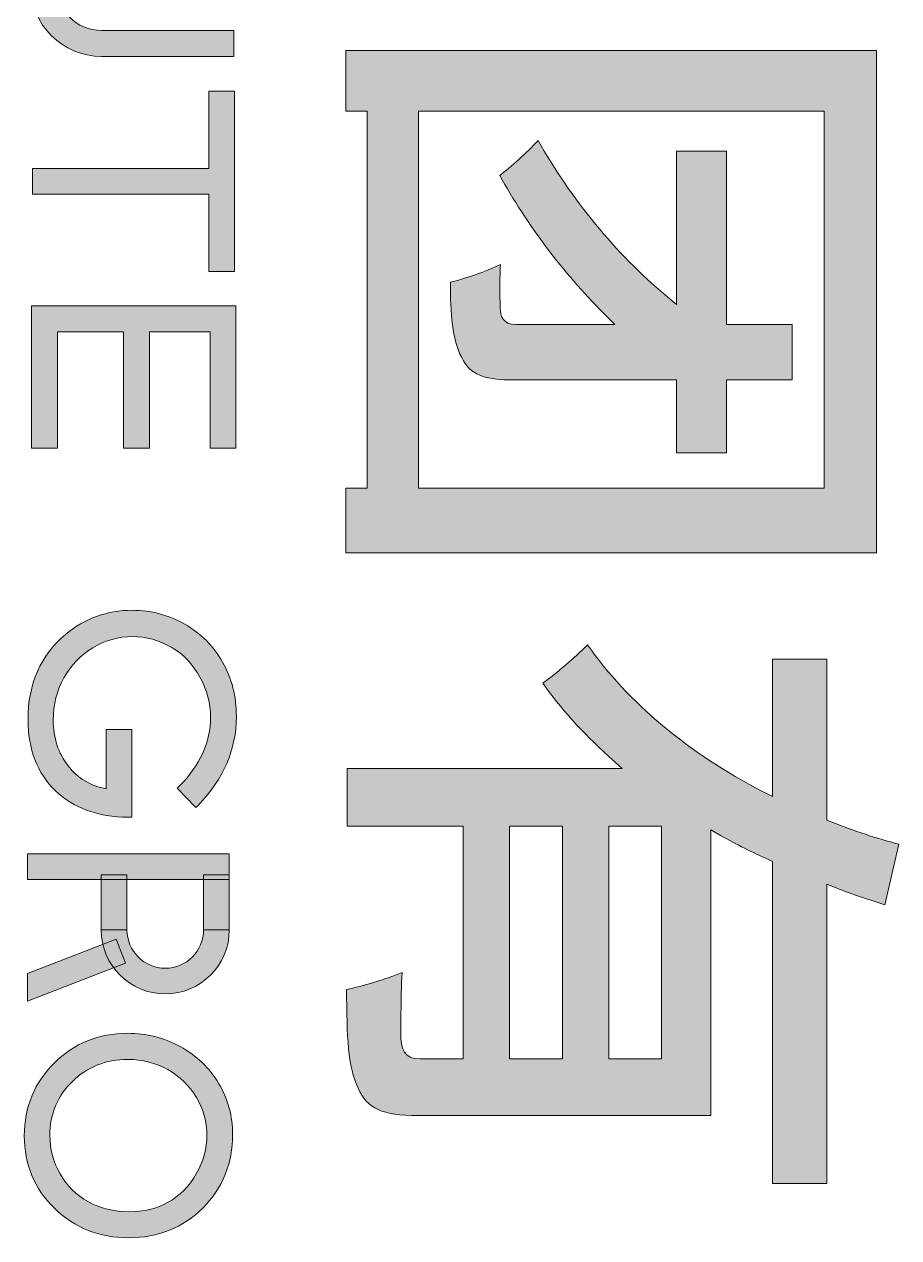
# Model space of a CAD drawing. Header units: millimetres. Extents: x 434053 to 1059003, y -2417481 to 936527.
# Drawn here: x 657309.9 to 657608.2, y -1956066.5 to -1955652.5 of the extents above; entities that cross this region are included whole.
import ezdxf

# ---------------------------------------------------------------- set-up
doc = ezdxf.new("R2010")
doc.units = ezdxf.units.MM
doc.header["$LTSCALE"] = 1000
doc.header["$MEASUREMENT"] = 0
doc.layers.add('_U+56FE_U+5C42 1', color=7, linetype='Continuous')
doc.layers.add('图框层', color=3, linetype='Continuous')

# ---------------------------------------------------------------- blocks, each defined once
blk = doc.blocks.new('asdfgafglogo2021h')
at = {"layer": '_U+56FE_U+5C42 1'}
h = blk.add_hatch(color=256, dxfattribs=at)
h.dxf.hatch_style = 2
edge = h.paths.add_edge_path()
edge.add_spline(control_points=[(397303.42, -17781.41), (397301.27, -17770.2), (397296.8, -17755.59), (397291.91, -17743.6), (397310.99, -17744.44), (397330.48, -17744.44), (397336.71, -17744.44), (397342.98, -17744.08), (397350.93, -17742.34), (397350.93, -17731.48), (397350.93, -17731.48), (397350.93, -17701.94), (397350.93, -17701.94), (397350.93, -17701.94), (397192.14, -17701.94), (397192.14, -17701.94), (397192.14, -17701.94), (397192.14, -17780.99), (397192.14, -17780.99), (397192.14, -17780.99), (397152.71, -17780.99), (397152.71, -17780.99), (397152.71, -17780.99), (397152.71, -17593.53), (397152.71, -17593.53), (397152.71, -17593.53), (397144.53, -17602.51), (397144.53, -17602.51), (397127.71, -17621), (397111.32, -17635.78), (397094.57, -17647.54), (397087.8, -17638.21), (397076.93, -17625.77), (397068.44, -17617.09), (397107.72, -17589.45), (397142.18, -17548.3), (397168.32, -17497.76), (397168.32, -17497.76), (397171.87, -17490.89), (397171.87, -17490.89), (397171.87, -17490.89), (397078.21, -17490.89), (397078.21, -17490.89), (397078.21, -17490.89), (397078.21, -17453.93), (397078.21, -17453.93), (397078.21, -17453.93), (397188.04, -17453.93), (397188.04, -17453.93), (397188.04, -17453.93), (397189.2, -17450.95), (397189.2, -17450.95), (397195.44, -17435.04), (397200.41, -17419.88), (397204.4, -17404.78), (397204.4, -17404.78), (397245.82, -17414.17), (397245.82, -17414.17), (397242.24, -17425.29), (397238.55, -17436.43), (397234.24, -17447.55), (397234.24, -17447.55), (397231.76, -17453.93), (397231.76, -17453.93), (397231.76, -17453.93), (397435.88, -17453.93), (397435.88, -17453.93), (397435.88, -17453.93), (397435.88, -17490.89), (397435.88, -17490.89), (397435.88, -17490.89), (397216.11, -17490.89), (397216.11, -17490.89), (397216.11, -17490.89), (397214.88, -17493.68), (397214.88, -17493.68), (397209.99, -17504.7), (397204.67, -17515.32), (397198.57, -17525.92), (397198.57, -17525.92), (397194.49, -17532.98), (397194.49, -17532.98), (397194.49, -17532.98), (397389.54, -17532.98), (397389.54, -17532.98), (397389.54, -17532.98), (397389.54, -17732.71), (397389.54, -17732.71), (397389.54, -17757.08), (397384.81, -17767.38), (397370.83, -17773.5), (397356.3, -17780.6), (397335.48, -17781.34), (397303.42, -17781.41)], knot_values=[0, 0, 0, 0, 1, 1, 1, 2, 2, 2, 3, 3, 3, 4, 4, 4, 5, 5, 5, 6, 6, 6, 7, 7, 7, 8, 8, 8, 9, 9, 9, 10, 10, 10, 11, 11, 11, 12, 12, 12, 13, 13, 13, 14, 14, 14, 15, 15, 15, 16, 16, 16, 17, 17, 17, 18, 18, 18, 19, 19, 19, 20, 20, 20, 21, 21, 21, 22, 22, 22, 23, 23, 23, 24, 24, 24, 25, 25, 25, 26, 26, 26, 27, 27, 27, 28, 28, 28, 29, 29, 29, 30, 30, 30, 31, 31, 31, 31], degree=3, periodic=0)
h.paths.add_polyline_path([(397192.14, -17670.38), (397350.93, -17670.38), (397350.93, -17634.06), (397192.14, -17634.06)])
h.paths.add_polyline_path([(397192.14, -17602.51), (397350.93, -17602.51), (397350.93, -17566.61), (397192.14, -17566.61)])
h = blk.add_hatch(color=256, dxfattribs=at)
h.dxf.hatch_style = 2
h.paths.add_polyline_path([(396961.58, -17781.83), (396961.58, -17767.35), (396704.29, -17767.35), (396704.29, -17781.83), (396662.79, -17781.83), (396662.79, -17420.01), (397005.57, -17420.01), (397005.57, -17781.83)])
h.paths.add_polyline_path([(396704.29, -17732.45), (396961.58, -17732.45), (396961.58, -17455.71), (396704.29, -17455.71)])
edge = h.paths.add_edge_path()
edge.add_spline(control_points=[(396820.89, -17710.65), (396818.6, -17700.15), (396813.78, -17687.06), (396808.95, -17676.54), (396815.28, -17676.76), (396821.41, -17676.86), (396826.54, -17676.86), (396831.87, -17676.86), (396836.15, -17676.73), (396838.48, -17676.57), (396838.5, -17676.57), (396838.53, -17676.57), (396838.56, -17676.57), (396843.65, -17676.57), (396849.84, -17675.27), (396849.84, -17665.68), (396849.84, -17665.68), (396849.84, -17598.42), (396849.84, -17598.42), (396849.84, -17598.42), (396841.82, -17606.46), (396841.82, -17606.46), (396814.91, -17633.38), (396780.94, -17658.91), (396748.06, -17676.95), (396742.26, -17669.21), (396732.99, -17658.81), (396724.23, -17650.81), (396763.64, -17628.78), (396801.79, -17597.42), (396829.72, -17563.99), (396829.72, -17563.99), (396836.16, -17556.28), (396836.16, -17556.28), (396836.16, -17556.28), (396731.49, -17556.28), (396731.49, -17556.28), (396731.49, -17556.28), (396731.49, -17522.22), (396731.49, -17522.22), (396731.49, -17522.22), (396849.84, -17522.22), (396849.84, -17522.22), (396849.84, -17522.22), (396849.84, -17477.51), (396849.84, -17477.51), (396849.84, -17477.51), (396887.63, -17477.51), (396887.63, -17477.51), (396887.63, -17477.51), (396887.63, -17522.22), (396887.63, -17522.22), (396887.63, -17522.22), (396937.28, -17522.22), (396937.28, -17522.22), (396937.28, -17522.22), (396937.28, -17556.28), (396937.28, -17556.28), (396937.28, -17556.28), (396887.63, -17556.28), (396887.63, -17556.28), (396887.63, -17556.28), (396887.63, -17666.07), (396887.63, -17666.07), (396887.63, -17688.52), (396884.21, -17696.78), (396872.37, -17702.87), (396859.91, -17709.68), (396842.4, -17710.55), (396820.89, -17710.65)], knot_values=[0, 0, 0, 0, 1, 1, 1, 2, 2, 2, 3, 3, 3, 4, 4, 4, 5, 5, 5, 6, 6, 6, 7, 7, 7, 8, 8, 8, 9, 9, 9, 10, 10, 10, 11, 11, 11, 12, 12, 12, 13, 13, 13, 14, 14, 14, 15, 15, 15, 16, 16, 16, 17, 17, 17, 18, 18, 18, 19, 19, 19, 20, 20, 20, 21, 21, 21, 22, 22, 22, 23, 23, 23, 23], degree=3, periodic=0)
h = blk.add_hatch(color=256, dxfattribs=at)
h.dxf.hatch_style = 2
h.paths.add_polyline_path([(396690.54, -17875.44), (396743.27, -17875.44), (396743.27, -17995.6), (396760.9, -17995.6), (396760.9, -17875.44), (396813.66, -17875.44), (396813.66, -17857.8), (396690.54, -17857.8)])
h = blk.add_hatch(color=256, dxfattribs=at)
h.dxf.hatch_style = 2
h.paths.add_polyline_path([(396934.18, -17874.55), (396934.18, -17856.94), (396837.15, -17856.94), (396837.15, -17996.27), (396934.18, -17996.27), (396934.18, -17978.68), (396854.73, -17978.68), (396854.73, -17933.61), (396934.18, -17933.61), (396934.18, -17915.97), (396854.73, -17915.97), (396854.73, -17874.55)])
h = blk.add_hatch(color=256, dxfattribs=at)
h.dxf.hatch_style = 2
edge = h.paths.add_edge_path()
edge.add_spline(control_points=[(397126.11, -17945.35), (397126.11, -17945.35), (397166.64, -17945.35), (397166.64, -17945.35), (397164.59, -17956.08), (397159.35, -17964.81), (397151.02, -17971.32), (397142.41, -17978.1), (397131.85, -17981.55), (397119.64, -17981.55), (397109.23, -17981.55), (397099.53, -17979.07), (397090.78, -17974.2), (397082.3, -17969.51), (397075.42, -17962.89), (397070.36, -17954.53), (397065.24, -17946.07), (397062.76, -17937.17), (397062.76, -17927.31), (397062.76, -17918.2), (397065.18, -17909.38), (397069.95, -17901.12), (397074.7, -17892.9), (397081.59, -17886.27), (397090.44, -17881.44), (397098.99, -17876.67), (397108.2, -17874.25), (397117.84, -17874.25), (397134.81, -17874.25), (397150.55, -17881.39), (397164.61, -17895.47), (397164.61, -17895.47), (397166.23, -17897.1), (397166.23, -17897.1), (397166.23, -17897.1), (397179.39, -17884.18), (397179.39, -17884.18), (397179.39, -17884.18), (397177.68, -17882.53), (397177.68, -17882.53), (397159.97, -17865.33), (397139.68, -17856.61), (397117.37, -17856.61), (397103.62, -17856.61), (397091.11, -17859.76), (397080.21, -17865.97), (397069.28, -17872.12), (397060.54, -17880.83), (397054.23, -17891.84), (397047.97, -17902.81), (397044.79, -17914.86), (397044.79, -17927.64), (397044.79, -17944.8), (397050.34, -17960.12), (397061.27, -17973.18), (397075.47, -17990.15), (397095, -17998.75), (397119.31, -17998.75), (397139.57, -17998.75), (397155.88, -17992.49), (397167.83, -17980.14), (397179.73, -17967.81), (397185.83, -17951.06), (397185.97, -17930.35), (397185.97, -17930.35), (397185.99, -17928.01), (397185.99, -17928.01), (397185.99, -17928.01), (397126.11, -17928.01), (397126.11, -17928.01), (397126.11, -17928.01), (397126.11, -17945.35), (397126.11, -17945.35)], knot_values=[0, 0, 0, 0, 1, 1, 1, 2, 2, 2, 3, 3, 3, 4, 4, 4, 5, 5, 5, 6, 6, 6, 7, 7, 7, 8, 8, 8, 9, 9, 9, 10, 10, 10, 11, 11, 11, 12, 12, 12, 13, 13, 13, 14, 14, 14, 15, 15, 15, 16, 16, 16, 17, 17, 17, 18, 18, 18, 19, 19, 19, 20, 20, 20, 21, 21, 21, 22, 22, 22, 23, 23, 23, 24, 24, 24, 24], degree=3, periodic=0)
h = blk.add_hatch(color=256, dxfattribs=at)
h.dxf.hatch_style = 2
edge = h.paths.add_edge_path()
edge.add_spline(control_points=[(396649.26, -17948.53), (396649.26, -17965.61), (396635.39, -17979.5), (396618.34, -17979.5), (396601.28, -17979.5), (396587.4, -17965.61), (396587.4, -17948.53), (396587.4, -17948.53), (396587.4, -17858.25), (396587.4, -17858.25), (396587.4, -17858.25), (396569.75, -17858.25), (396569.75, -17858.25), (396569.75, -17858.25), (396569.75, -17948.53), (396569.75, -17948.53), (396569.75, -17975.31), (396591.55, -17997.1), (396618.34, -17997.1), (396645.12, -17997.1), (396666.9, -17975.31), (396666.9, -17948.53), (396666.9, -17948.53), (396666.9, -17858.25), (396666.9, -17858.25), (396666.9, -17858.25), (396649.26, -17858.25), (396649.26, -17858.25), (396649.26, -17858.25), (396649.26, -17948.53), (396649.26, -17948.53)], knot_values=[0, 0, 0, 0, 1, 1, 1, 2, 2, 2, 3, 3, 3, 4, 4, 4, 5, 5, 5, 6, 6, 6, 7, 7, 7, 8, 8, 8, 9, 9, 9, 10, 10, 10, 10], degree=3, periodic=0)
h = blk.add_hatch(color=256, dxfattribs=at)
h.dxf.hatch_style = 2
h.paths.add_polyline_path([(397228.58, -17999.1), (397211.06, -17999.1), (397211.06, -17861.42), (397228.58, -17861.42)])
h = blk.add_hatch(color=256, dxfattribs=at)
h.dxf.hatch_style = 2
h.paths.add_polyline_path([(397262.85, -17878.95), (397225.29, -17878.95), (397225.29, -17861.42), (397262.85, -17861.42)])
h = blk.add_hatch(color=256, dxfattribs=at)
h.dxf.hatch_style = 2
edge = h.paths.add_edge_path()
edge.add_spline(control_points=[(397262.85, -17948.78), (397262.85, -17948.78), (397262.85, -17931.26), (397262.85, -17931.26), (397277.27, -17931.26), (397289.01, -17919.52), (397289.01, -17905.1), (397289.01, -17890.68), (397277.27, -17878.95), (397262.85, -17878.95), (397262.85, -17878.95), (397262.85, -17861.42), (397262.85, -17861.42), (397286.94, -17861.42), (397306.53, -17881.02), (397306.53, -17905.1), (397306.53, -17929.19), (397286.94, -17948.78), (397262.85, -17948.78)], knot_values=[0, 0, 0, 0, 1, 1, 1, 2, 2, 2, 3, 3, 3, 4, 4, 4, 5, 5, 5, 6, 6, 6, 6], degree=3, periodic=0)
h = blk.add_hatch(color=256, dxfattribs=at)
h.dxf.hatch_style = 2
edge = h.paths.add_edge_path()
edge.add_spline(control_points=[(397402.33, -17859.14), (397390.04, -17859.14), (397378.42, -17862.3), (397367.8, -17868.56), (397357.08, -17874.97), (397348.57, -17883.83), (397342.49, -17894.88), (397336.46, -17905.95), (397333.42, -17918.04), (397333.42, -17930.79), (397333.42, -17950.6), (397340.25, -17967.47), (397353.74, -17980.94), (397367.23, -17994.45), (397383.92, -18001.29), (397403.36, -18001.29), (397422.82, -18001.29), (397439.45, -17994.36), (397452.78, -17980.68), (397466.13, -17967.01), (397472.89, -17950.02), (397472.89, -17930.18), (397472.89, -17909.98), (397466.02, -17892.87), (397452.46, -17879.32), (397439, -17865.92), (397422.14, -17859.14), (397402.33, -17859.14)], knot_values=[0, 0, 0, 0, 1, 1, 1, 2, 2, 2, 3, 3, 3, 4, 4, 4, 5, 5, 5, 6, 6, 6, 7, 7, 7, 8, 8, 8, 9, 9, 9, 9], degree=3, periodic=0)
edge = h.paths.add_edge_path()
edge.add_spline(control_points=[(397448.3, -17957.57), (397443.71, -17965.78), (397437.34, -17972.28), (397429.35, -17976.86), (397421.32, -17981.5), (397412.44, -17983.85), (397402.95, -17983.85), (397388.47, -17983.85), (397376.11, -17978.66), (397366.22, -17968.43), (397356.3, -17958.2), (397351.28, -17945.53), (397351.28, -17930.79), (397351.28, -17920.82), (397353.58, -17911.61), (397358.11, -17903.41), (397362.72, -17895.2), (397368.93, -17888.83), (397377.1, -17883.92), (397385.08, -17879.15), (397393.78, -17876.73), (397402.95, -17876.73), (397412.19, -17876.73), (397421.03, -17879.15), (397429.21, -17883.93), (397446.66, -17894.21), (397455.13, -17909.34), (397455.13, -17930.18), (397455.13, -17940.1), (397452.83, -17949.32), (397448.3, -17957.57)], knot_values=[0, 0, 0, 0, 1, 1, 1, 2, 2, 2, 3, 3, 3, 4, 4, 4, 5, 5, 5, 6, 6, 6, 7, 7, 7, 8, 8, 8, 9, 9, 9, 10, 10, 10, 10], degree=3, periodic=0)
h = blk.add_hatch(color=256, dxfattribs=at)
h.dxf.hatch_style = 2
h.paths.add_polyline_path([(397262.85, -17948.78), (397225.29, -17948.78), (397225.29, -17931.26), (397262.85, -17931.26)])
h = blk.add_hatch(color=256, dxfattribs=at)
h.dxf.hatch_style = 2
h.paths.add_polyline_path([(397311.4, -17999.1), (397285.5, -17932.26), (397269.16, -17938.59), (397292.6, -17999.1)])
at = {"layer": '_U+56FE_U+5C42 1', "lineweight": 0}
for p, q in [((396662.79, -17781.83), (396662.79, -17420.01)), ((396662.79, -17420.01), (397005.57, -17420.01)), ((397005.57, -17420.01), (397005.57, -17781.83)), ((396961.58, -17455.71), (396704.29, -17455.71)), ((396704.29, -17455.71), (396704.29, -17732.45)), ((396961.58, -17732.45), (396961.58, -17455.71)), ((397350.93, -17566.61), (397192.14, -17566.61)), ((397192.14, -17566.61), (397192.14, -17602.51)), ((397350.93, -17602.51), (397350.93, -17566.61)), ((397192.14, -17602.51), (397350.93, -17602.51)), ((397350.93, -17634.06), (397192.14, -17634.06)), ((397192.14, -17634.06), (397192.14, -17670.38)), ((397350.93, -17670.38), (397350.93, -17634.06)), ((397192.14, -17670.38), (397350.93, -17670.38)), ((396704.29, -17732.45), (396961.58, -17732.45)), ((396961.58, -17767.35), (396704.29, -17767.35)), ((396704.29, -17767.35), (396704.29, -17781.83)), ((396961.58, -17781.83), (396961.58, -17767.35)), ((396704.29, -17781.83), (396662.79, -17781.83)), ((397005.57, -17781.83), (396961.58, -17781.83))]:
    blk.add_line(p, q, dxfattribs=at)
for points in [[(396690.54, -17875.44), (396743.27, -17875.44), (396743.27, -17995.6), (396760.9, -17995.6), (396760.9, -17875.44), (396813.66, -17875.44), (396813.66, -17857.8), (396690.54, -17857.8), (396690.54, -17875.44)], [(396934.18, -17874.55), (396934.18, -17856.94), (396837.15, -17856.94), (396837.15, -17996.27), (396934.18, -17996.27), (396934.18, -17978.68), (396854.73, -17978.68), (396854.73, -17933.61), (396934.18, -17933.61), (396934.18, -17915.97), (396854.73, -17915.97), (396854.73, -17874.55), (396934.18, -17874.55)], [(397228.58, -17999.1), (397211.06, -17999.1), (397211.06, -17861.42), (397228.58, -17861.42), (397228.58, -17999.1)], [(397262.85, -17878.95), (397225.29, -17878.95), (397225.29, -17861.42), (397262.85, -17861.42), (397262.85, -17878.95)], [(397262.85, -17948.78), (397225.29, -17948.78), (397225.29, -17931.26), (397262.85, -17931.26), (397262.85, -17948.78)], [(397311.4, -17999.1), (397285.5, -17932.26), (397269.16, -17938.59), (397292.6, -17999.1), (397311.4, -17999.1)]]:
    blk.add_lwpolyline(points, dxfattribs=at)
for points in [[(397189.2, -17450.95), (397195.44, -17435.04), (397200.41, -17419.88), (397204.4, -17404.78)], [(397204.4, -17404.78), (397204.4, -17404.78), (397245.82, -17414.17), (397245.82, -17414.17)], [(397245.82, -17414.17), (397242.24, -17425.29), (397238.55, -17436.43), (397234.24, -17447.55)], [(397188.04, -17453.93), (397188.04, -17453.93), (397189.2, -17450.95), (397189.2, -17450.95)], [(397234.24, -17447.55), (397234.24, -17447.55), (397231.76, -17453.93), (397231.76, -17453.93)], [(397078.21, -17490.89), (397078.21, -17490.89), (397078.21, -17453.93), (397078.21, -17453.93)], [(397078.21, -17453.93), (397078.21, -17453.93), (397188.04, -17453.93), (397188.04, -17453.93)], [(397231.76, -17453.93), (397231.76, -17453.93), (397435.88, -17453.93), (397435.88, -17453.93)], [(397435.88, -17453.93), (397435.88, -17453.93), (397435.88, -17490.89), (397435.88, -17490.89)], [(396849.84, -17522.22), (396849.84, -17522.22), (396849.84, -17477.51), (396849.84, -17477.51)], [(396849.84, -17477.51), (396849.84, -17477.51), (396887.63, -17477.51), (396887.63, -17477.51)], [(396887.63, -17477.51), (396887.63, -17477.51), (396887.63, -17522.22), (396887.63, -17522.22)], [(397171.87, -17490.89), (397171.87, -17490.89), (397078.21, -17490.89), (397078.21, -17490.89)], [(397168.32, -17497.76), (397168.32, -17497.76), (397171.87, -17490.89), (397171.87, -17490.89)], [(397214.88, -17493.68), (397209.99, -17504.7), (397204.67, -17515.32), (397198.57, -17525.92)], [(397216.11, -17490.89), (397216.11, -17490.89), (397214.88, -17493.68), (397214.88, -17493.68)], [(397435.88, -17490.89), (397435.88, -17490.89), (397216.11, -17490.89), (397216.11, -17490.89)], [(397068.44, -17617.09), (397107.72, -17589.45), (397142.18, -17548.3), (397168.32, -17497.76)], [(396731.49, -17556.28), (396731.49, -17556.28), (396731.49, -17522.22), (396731.49, -17522.22)], [(396731.49, -17522.22), (396731.49, -17522.22), (396849.84, -17522.22), (396849.84, -17522.22)], [(396887.63, -17522.22), (396887.63, -17522.22), (396937.28, -17522.22), (396937.28, -17522.22)], [(396937.28, -17522.22), (396937.28, -17522.22), (396937.28, -17556.28), (396937.28, -17556.28)], [(397198.57, -17525.92), (397198.57, -17525.92), (397194.49, -17532.98), (397194.49, -17532.98)], [(397194.49, -17532.98), (397194.49, -17532.98), (397389.54, -17532.98), (397389.54, -17532.98)], [(397389.54, -17532.98), (397389.54, -17532.98), (397389.54, -17732.71), (397389.54, -17732.71)], [(396836.16, -17556.28), (396836.16, -17556.28), (396731.49, -17556.28), (396731.49, -17556.28)], [(396829.72, -17563.99), (396829.72, -17563.99), (396836.16, -17556.28), (396836.16, -17556.28)], [(396937.28, -17556.28), (396937.28, -17556.28), (396887.63, -17556.28), (396887.63, -17556.28)], [(396887.63, -17556.28), (396887.63, -17556.28), (396887.63, -17666.07), (396887.63, -17666.07)], [(396724.23, -17650.81), (396763.64, -17628.78), (396801.79, -17597.42), (396829.72, -17563.99)], [(396849.84, -17598.42), (396849.84, -17598.42), (396841.82, -17606.46), (396841.82, -17606.46)], [(396849.84, -17665.68), (396849.84, -17665.68), (396849.84, -17598.42), (396849.84, -17598.42)], [(397152.71, -17593.53), (397152.71, -17593.53), (397144.53, -17602.51), (397144.53, -17602.51)], [(397152.71, -17780.99), (397152.71, -17780.99), (397152.71, -17593.53), (397152.71, -17593.53)], [(396841.82, -17606.46), (396814.91, -17633.38), (396780.94, -17658.91), (396748.06, -17676.95)], [(397144.53, -17602.51), (397127.71, -17621), (397111.32, -17635.78), (397094.57, -17647.54)], [(397094.57, -17647.54), (397087.8, -17638.21), (397076.93, -17625.77), (397068.44, -17617.09)], [(396748.06, -17676.95), (396742.26, -17669.21), (396732.99, -17658.81), (396724.23, -17650.81)], [(396887.63, -17666.07), (396887.63, -17688.52), (396884.21, -17696.78), (396872.37, -17702.87)], [(396820.89, -17710.65), (396818.6, -17700.15), (396813.78, -17687.06), (396808.95, -17676.54)], [(396872.37, -17702.87), (396859.91, -17709.68), (396842.4, -17710.55), (396820.89, -17710.65)], [(397350.93, -17701.94), (397350.93, -17701.94), (397192.14, -17701.94), (397192.14, -17701.94)], [(397192.14, -17701.94), (397192.14, -17701.94), (397192.14, -17780.99), (397192.14, -17780.99)], [(397350.93, -17731.48), (397350.93, -17731.48), (397350.93, -17701.94), (397350.93, -17701.94)], [(397336.71, -17744.44), (397342.98, -17744.08), (397350.93, -17742.34), (397350.93, -17731.48)], [(397389.54, -17732.71), (397389.54, -17757.08), (397384.81, -17767.38), (397370.83, -17773.5)], [(397303.42, -17781.41), (397301.27, -17770.2), (397296.8, -17755.59), (397291.91, -17743.6)], [(397291.91, -17743.6), (397310.99, -17744.44), (397330.48, -17744.44), (397336.71, -17744.44)], [(397370.83, -17773.5), (397356.3, -17780.6), (397335.48, -17781.34), (397303.42, -17781.41)], [(397192.14, -17780.99), (397192.14, -17780.99), (397152.71, -17780.99), (397152.71, -17780.99)]]:
    blk.add_open_spline(points, degree=3, dxfattribs=at)
for points, knots in [([(396838.48, -17676.57), (396838.5, -17676.57), (396838.53, -17676.57), (396838.56, -17676.57), (396843.65, -17676.57), (396849.84, -17675.27), (396849.84, -17665.68)], [3, 3, 3, 3, 4, 4, 4, 5, 5, 5, 5]), ([(396808.95, -17676.54), (396815.28, -17676.76), (396821.41, -17676.86), (396826.54, -17676.86), (396831.87, -17676.86), (396836.15, -17676.73), (396838.48, -17676.57)], [1, 1, 1, 1, 2, 2, 2, 3, 3, 3, 3]), ([(397126.11, -17945.35), (397126.11, -17945.35), (397166.64, -17945.35), (397166.64, -17945.35), (397164.59, -17956.08), (397159.35, -17964.81), (397151.02, -17971.32), (397142.41, -17978.1), (397131.85, -17981.55), (397119.64, -17981.55), (397109.23, -17981.55), (397099.53, -17979.07), (397090.78, -17974.2), (397082.3, -17969.51), (397075.42, -17962.89), (397070.36, -17954.53), (397065.24, -17946.07), (397062.76, -17937.17), (397062.76, -17927.31), (397062.76, -17918.2), (397065.18, -17909.38), (397069.95, -17901.12), (397074.7, -17892.9), (397081.59, -17886.27), (397090.44, -17881.44), (397098.99, -17876.67), (397108.2, -17874.25), (397117.84, -17874.25), (397134.81, -17874.25), (397150.55, -17881.39), (397164.61, -17895.47), (397164.61, -17895.47), (397166.23, -17897.1), (397166.23, -17897.1), (397166.23, -17897.1), (397179.39, -17884.18), (397179.39, -17884.18), (397179.39, -17884.18), (397177.68, -17882.53), (397177.68, -17882.53), (397159.97, -17865.33), (397139.68, -17856.61), (397117.37, -17856.61), (397103.62, -17856.61), (397091.11, -17859.76), (397080.21, -17865.97), (397069.28, -17872.12), (397060.54, -17880.83), (397054.23, -17891.84), (397047.97, -17902.81), (397044.79, -17914.86), (397044.79, -17927.64), (397044.79, -17944.8), (397050.34, -17960.12), (397061.27, -17973.18), (397075.47, -17990.15), (397095, -17998.75), (397119.31, -17998.75), (397139.57, -17998.75), (397155.88, -17992.49), (397167.83, -17980.14), (397179.73, -17967.81), (397185.83, -17951.06), (397185.97, -17930.35), (397185.97, -17930.35), (397185.99, -17928.01), (397185.99, -17928.01), (397185.99, -17928.01), (397126.11, -17928.01), (397126.11, -17928.01), (397126.11, -17928.01), (397126.11, -17945.35), (397126.11, -17945.35)], [0, 0, 0, 0, 1, 1, 1, 2, 2, 2, 3, 3, 3, 4, 4, 4, 5, 5, 5, 6, 6, 6, 7, 7, 7, 8, 8, 8, 9, 9, 9, 10, 10, 10, 11, 11, 11, 12, 12, 12, 13, 13, 13, 14, 14, 14, 15, 15, 15, 16, 16, 16, 17, 17, 17, 18, 18, 18, 19, 19, 19, 20, 20, 20, 21, 21, 21, 22, 22, 22, 23, 23, 23, 24, 24, 24, 24]), ([(396649.26, -17948.53), (396649.26, -17965.61), (396635.39, -17979.5), (396618.34, -17979.5), (396601.28, -17979.5), (396587.4, -17965.61), (396587.4, -17948.53), (396587.4, -17948.53), (396587.4, -17858.25), (396587.4, -17858.25), (396587.4, -17858.25), (396569.75, -17858.25), (396569.75, -17858.25), (396569.75, -17858.25), (396569.75, -17948.53), (396569.75, -17948.53), (396569.75, -17975.31), (396591.55, -17997.1), (396618.34, -17997.1), (396645.12, -17997.1), (396666.9, -17975.31), (396666.9, -17948.53), (396666.9, -17948.53), (396666.9, -17858.25), (396666.9, -17858.25), (396666.9, -17858.25), (396649.26, -17858.25), (396649.26, -17858.25), (396649.26, -17858.25), (396649.26, -17948.53), (396649.26, -17948.53)], [0, 0, 0, 0, 1, 1, 1, 2, 2, 2, 3, 3, 3, 4, 4, 4, 5, 5, 5, 6, 6, 6, 7, 7, 7, 8, 8, 8, 9, 9, 9, 10, 10, 10, 10]), ([(397262.85, -17948.78), (397262.85, -17948.78), (397262.85, -17931.26), (397262.85, -17931.26), (397277.27, -17931.26), (397289.01, -17919.52), (397289.01, -17905.1), (397289.01, -17890.68), (397277.27, -17878.95), (397262.85, -17878.95), (397262.85, -17878.95), (397262.85, -17861.42), (397262.85, -17861.42), (397286.94, -17861.42), (397306.53, -17881.02), (397306.53, -17905.1), (397306.53, -17929.19), (397286.94, -17948.78), (397262.85, -17948.78)], [0, 0, 0, 0, 1, 1, 1, 2, 2, 2, 3, 3, 3, 4, 4, 4, 5, 5, 5, 6, 6, 6, 6]), ([(397402.33, -17859.14), (397390.04, -17859.14), (397378.42, -17862.3), (397367.8, -17868.56), (397357.08, -17874.97), (397348.57, -17883.83), (397342.49, -17894.88), (397336.46, -17905.95), (397333.42, -17918.04), (397333.42, -17930.79), (397333.42, -17950.6), (397340.25, -17967.47), (397353.74, -17980.94), (397367.23, -17994.45), (397383.92, -18001.29), (397403.36, -18001.29), (397422.82, -18001.29), (397439.45, -17994.36), (397452.78, -17980.68), (397466.13, -17967.01), (397472.89, -17950.02), (397472.89, -17930.18), (397472.89, -17909.98), (397466.02, -17892.87), (397452.46, -17879.32), (397439, -17865.92), (397422.14, -17859.14), (397402.33, -17859.14)], [0, 0, 0, 0, 1, 1, 1, 2, 2, 2, 3, 3, 3, 4, 4, 4, 5, 5, 5, 6, 6, 6, 7, 7, 7, 8, 8, 8, 9, 9, 9, 9]), ([(397448.3, -17957.57), (397443.71, -17965.78), (397437.34, -17972.28), (397429.35, -17976.86), (397421.32, -17981.5), (397412.44, -17983.85), (397402.95, -17983.85), (397388.47, -17983.85), (397376.11, -17978.66), (397366.22, -17968.43), (397356.3, -17958.2), (397351.28, -17945.53), (397351.28, -17930.79), (397351.28, -17920.82), (397353.58, -17911.61), (397358.11, -17903.41), (397362.72, -17895.2), (397368.93, -17888.83), (397377.1, -17883.92), (397385.08, -17879.15), (397393.78, -17876.73), (397402.95, -17876.73), (397412.19, -17876.73), (397421.03, -17879.15), (397429.21, -17883.93), (397446.66, -17894.21), (397455.13, -17909.34), (397455.13, -17930.18), (397455.13, -17940.1), (397452.83, -17949.32), (397448.3, -17957.57)], [0, 0, 0, 0, 1, 1, 1, 2, 2, 2, 3, 3, 3, 4, 4, 4, 5, 5, 5, 6, 6, 6, 7, 7, 7, 8, 8, 8, 9, 9, 9, 10, 10, 10, 10])]:
    blk.add_open_spline(points, degree=3, knots=knots, dxfattribs=at)
blk = doc.blocks.new('asdfgafg21GZ_LABEL3')
at = {"xscale": 0.01, "yscale": 0.01, "zscale": 0.01}
blk.add_blockref('asdfgafglogo2021h', (-3989.9251, 166.1923), dxfattribs=at)
blk = doc.blocks.new('asdfgafgA$C15443CC7')
at = {"layer": '图框层', "xscale": 150.0000000300889, "yscale": 150.0000000300889, "zscale": 150.0000000300889}
blk.add_blockref('asdfgafg21GZ_LABEL3', (208350, 87600), dxfattribs=at)
blk = doc.blocks.new('asdfadfsdhg')
at = {"xscale": 0.3333333333333333, "yscale": 0.3333333333333333, "zscale": 0.3333333333333333, "rotation": 270}
blk.add_blockref('asdfgafgA$C15443CC7', (0, 69950), dxfattribs=at)

msp = doc.modelspace()

# ---------------------------------------------------------------- block references
msp.add_blockref('asdfadfsdhg', (628800.94, -1957326.27))

doc.saveas('drawing.dxf')
